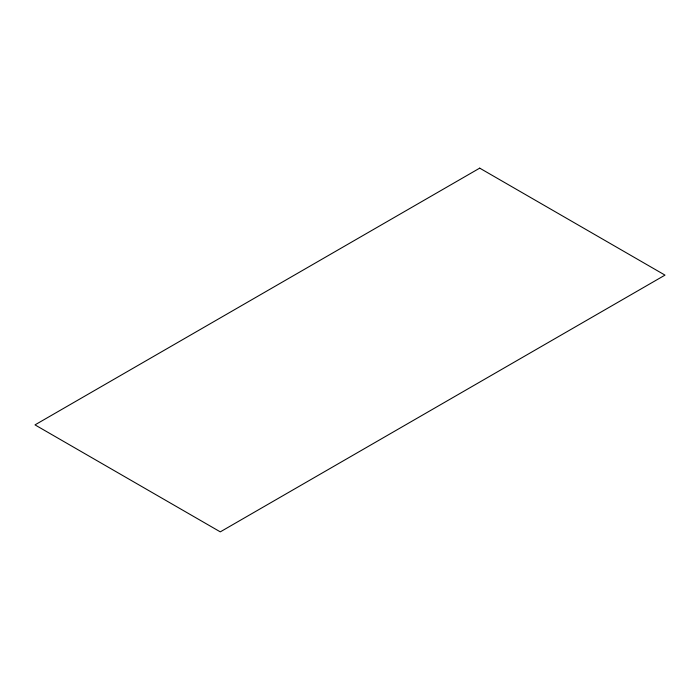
<?xml version="1.0" encoding="UTF-8"?>
<svg xmlns="http://www.w3.org/2000/svg" width="700" height="700" viewBox="0 0 700 700"><rect width="100%" height="100%" fill="white"/><g stroke="black" fill="none" stroke-linecap="round" stroke-linejoin="round"><path stroke-width="1.05" d="M479.71 168.14L35 424.882L220.29 531.86L665 275.118L479.71 168.14"/></g></svg>
